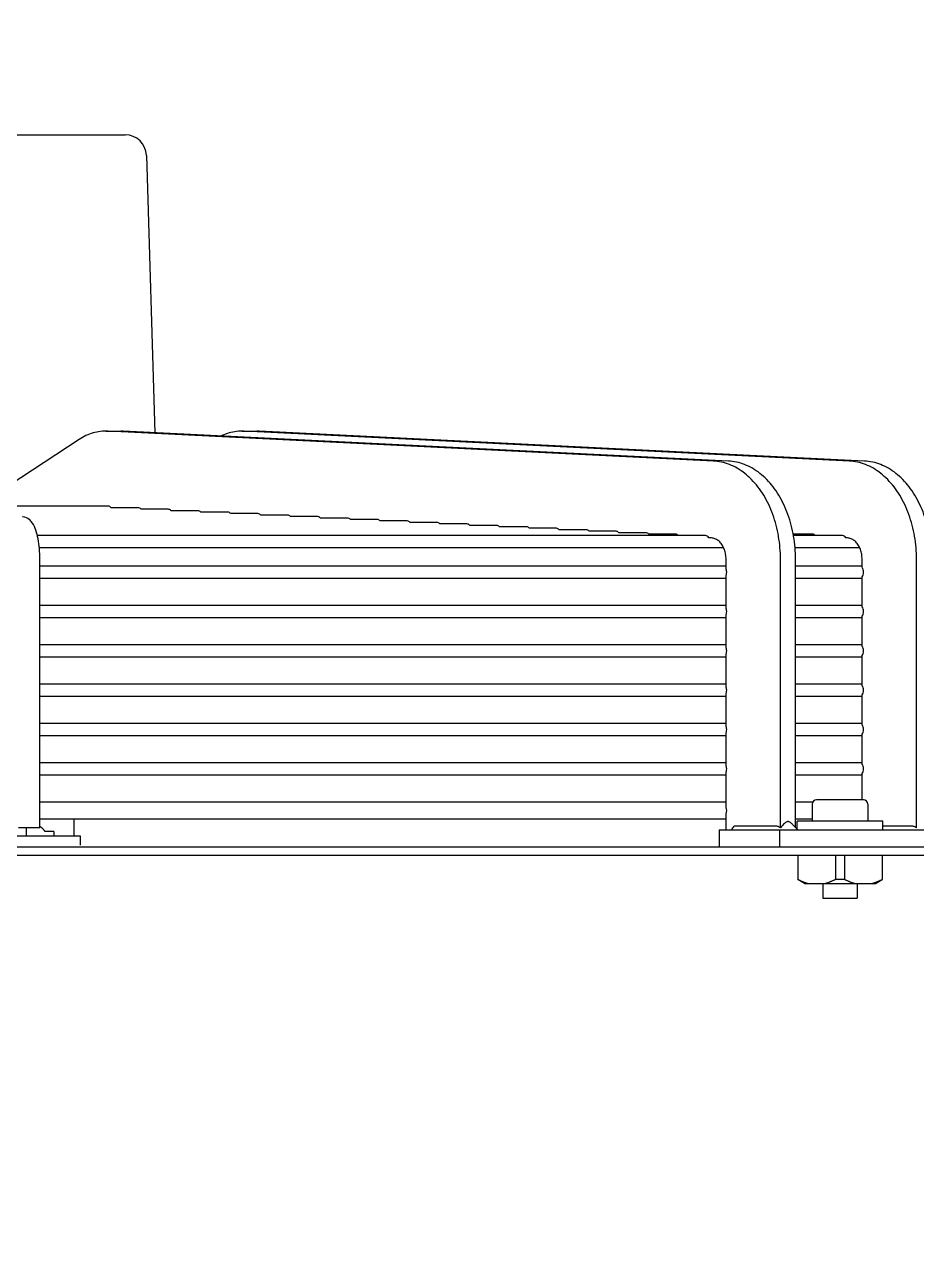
# Model space of a CAD drawing. Header units: millimetres. Extents: x 17046 to 32328, y 18593 to 29476.
# Drawn here: x 17171.45 to 17179.66, y 18980.43 to 18991.71 of the extents above; entities that cross this region are included whole.
import ezdxf

# ---------------------------------------------------------------- set-up
doc = ezdxf.new("R2010")
doc.units = ezdxf.units.MM
doc.header["$LTSCALE"] = 5
doc.layers.add('UNIT', color=6, linetype='Continuous')
doc.layers.add('WS-NO-CONTROL', color=3, linetype='Continuous')
doc.styles.add('SUBMITTAL', font='romans.shx', dxfattribs={"width": 0.75})
doc.dimstyles.new('SUBMITTAL', dxfattribs={"dimtxt": 0.09375, "dimasz": 0.09375, "dimexe": 0.03125, "dimexo": 0.0625, "dimgap": 0.0625, "dimtad": 0, "dimdec": 4, "dimzin": 4, "dimdsep": 46, "dimlunit": 4, "dimtxsty": 'SUBMITTAL', "dimcen": 0.09375, "dimclre": 6, "dimadec": 0, "dimazin": 0, "dimtfac": 1, "dimtdec": 0, "dimtofl": 0, "dimtmove": 0, "dimatfit": 3, "dimfxl": 0, "dimfrac": 2, "dimtolj": 1, "dimtzin": 4, "dimarcsym": 0})

msp = doc.modelspace()

# ---------------------------------------------------------------- linework, layer by layer
at = {"layer": 'UNIT'}
for p, q in [((17162.2943, 18990.6942), (17172.3736, 18990.6942)), ((17172.5704, 18990.5034), (17172.6483, 18987.9508)), ((17171.949, 18987.8889), (17171.0121, 18987.2749)), ((17172.1951, 18987.9657), (17172.3343, 18987.9657)), ((17177.7903, 18987.6907), (17172.2155, 18987.9653)), ((17177.9295, 18987.6907), (17172.3547, 18987.9653)), ((17173.4479, 18987.9657), (17173.5871, 18987.9657)), ((17179.043, 18987.6907), (17173.4682, 18987.9653)), ((17179.1822, 18987.6907), (17173.6074, 18987.9653)), ((17172.2182, 18987.2749), (17170.7126, 18987.2749)), ((17172.4942, 18987.2601), (17172.245, 18987.2601)), ((17172.77, 18987.2466), (17172.5199, 18987.2466)), ((17173.0456, 18987.2331), (17172.7957, 18987.2331)), ((17173.321, 18987.2196), (17173.0713, 18987.2196)), ((17173.5964, 18987.2061), (17173.3467, 18987.2061)), ((17173.8717, 18987.1926), (17173.6221, 18987.1926)), ((17174.1468, 18987.1792), (17173.8973, 18987.1792)), ((17174.4219, 18987.1657), (17174.1725, 18987.1657)), ((17174.6969, 18987.1522), (17174.4475, 18987.1522)), ((17174.9718, 18987.1387), (17174.7225, 18987.1387)), ((17175.2466, 18987.1252), (17174.9974, 18987.1252)), ((17175.5214, 18987.1117), (17175.2723, 18987.1117)), ((17177.7183, 18987.0037), (17171.566, 18987.0037)), ((17175.7962, 18987.0982), (17175.5471, 18987.0982)), ((17176.0709, 18987.0847), (17175.8218, 18987.0847)), ((17176.3455, 18987.0712), (17176.0965, 18987.0712)), ((17176.6202, 18987.0577), (17176.3712, 18987.0577)), ((17176.8947, 18987.0442), (17176.6458, 18987.0442)), ((17177.1693, 18987.0307), (17176.9204, 18987.0307)), ((17177.4438, 18987.0172), (17177.1949, 18987.0172)), ((17178.7046, 18987.0172), (17178.5263, 18987.0172)), ((17178.9789, 18987.0037), (17178.5288, 18987.0037)), ((17171.583, 18986.8935), (17177.8846, 18986.8935)), ((17177.7728, 18986.9824), (17177.7484, 18986.9836)), ((17178.5431, 18986.8935), (17179.1373, 18986.8935)), ((17179.0256, 18986.9824), (17179.0093, 18986.9832)), ((17171.5878, 18984.3163), (17171.5878, 18986.7856)), ((17177.9073, 18986.6965), (17177.9073, 18986.7856)), ((17178.4084, 18984.3128), (17178.4084, 18986.7856)), ((17178.5476, 18984.3163), (17178.5476, 18986.7856)), ((17179.1601, 18986.7089), (17179.1601, 18986.7856)), ((17179.6612, 18984.3128), (17179.6612, 18986.7856)), ((17177.9073, 18986.7218), (17171.5878, 18986.7218)), ((17171.865, 18986.7232), (17171.865, 18986.7218)), ((17172.6147, 18986.7232), (17172.6126, 18986.7218)), ((17172.7539, 18986.7232), (17172.7518, 18986.7218)), ((17173.8333, 18986.7232), (17173.8304, 18986.7218)), ((17179.1601, 18986.7218), (17178.5476, 18986.7218)), ((17171.5878, 18986.6115), (17177.9073, 18986.6115)), ((17177.9073, 18986.3343), (17177.9073, 18986.6368)), ((17178.5476, 18986.6115), (17179.1601, 18986.6115)), ((17179.1601, 18986.3467), (17179.1601, 18986.6244)), ((17177.9073, 18986.3596), (17171.5878, 18986.3596)), ((17179.1601, 18986.3596), (17178.5476, 18986.3596)), ((17171.5878, 18986.2493), (17177.9073, 18986.2493)), ((17177.9073, 18985.9721), (17177.9073, 18986.2746)), ((17178.5476, 18986.2493), (17179.1601, 18986.2493)), ((17179.1601, 18985.9845), (17179.1601, 18986.2622)), ((17177.9073, 18985.9974), (17171.5878, 18985.9974)), ((17179.1601, 18985.9974), (17178.5476, 18985.9974)), ((17171.5878, 18985.8871), (17177.9073, 18985.8871)), ((17177.9073, 18985.6099), (17177.9073, 18985.9124)), ((17178.5476, 18985.8871), (17179.1601, 18985.8871)), ((17179.1601, 18985.6223), (17179.1601, 18985.9)), ((17177.9073, 18985.6352), (17171.5878, 18985.6352)), ((17179.1601, 18985.6352), (17178.5476, 18985.6352)), ((17171.5878, 18985.5249), (17177.9073, 18985.5249)), ((17177.9073, 18985.2476), (17177.9073, 18985.5502)), ((17178.5476, 18985.5249), (17179.1601, 18985.5249)), ((17179.1601, 18985.2601), (17179.1601, 18985.5378)), ((17177.9073, 18985.2729), (17171.5878, 18985.2729)), ((17177.9073, 18984.8854), (17177.9073, 18985.188)), ((17179.1601, 18985.2729), (17178.5476, 18985.2729)), ((17171.5878, 18985.1627), (17177.9073, 18985.1627)), ((17178.5476, 18985.1627), (17179.1601, 18985.1627)), ((17179.1601, 18984.8978), (17179.1601, 18985.1756)), ((17177.9073, 18984.9107), (17171.5878, 18984.9107)), ((17179.1601, 18984.9107), (17178.5476, 18984.9107)), ((17171.5878, 18984.8005), (17177.9073, 18984.8005)), ((17177.9073, 18984.5074), (17177.9073, 18984.8258)), ((17178.5476, 18984.8005), (17179.1601, 18984.8005)), ((17179.1601, 18984.5722), (17179.1601, 18984.8134)), ((17177.9073, 18984.5485), (17171.5878, 18984.5485)), ((17178.7041, 18984.5485), (17178.5476, 18984.5485)), ((17178.7008, 18984.5328), (17178.7008, 18984.3753)), ((17179.1732, 18984.5722), (17178.7402, 18984.5722)), ((17179.2126, 18984.5328), (17179.2126, 18984.3753)), ((17171.5878, 18984.395), (17177.9073, 18984.395)), ((17171.9043, 18984.2395), (17171.9043, 18984.395)), ((17177.9073, 18984.2966), (17177.9073, 18984.4362)), ((17178.5476, 18984.395), (17178.7008, 18984.395)), ((17171.3909, 18984.3163), (17171.5878, 18984.3163)), ((17171.465, 18984.2395), (17171.465, 18984.3163)), ((17177.8431, 18984.2966), (17180.0702, 18984.2966)), ((17177.8431, 18984.2966), (17177.8431, 18984.1391)), ((17178.3667, 18984.3294), (17177.9823, 18984.3294)), ((17178.3999, 18984.2966), (17178.3999, 18984.1391)), ((17179.3504, 18984.3753), (17178.563, 18984.3753)), ((17178.563, 18984.301), (17178.563, 18984.3753)), ((17179.3504, 18984.2966), (17179.3504, 18984.3753)), ((17179.6194, 18984.3294), (17179.3504, 18984.3294)), ((17162.708, 18984.2395), (17171.96, 18984.2395)), ((17171.7163, 18984.2789), (17171.6376, 18984.2789)), ((17171.7163, 18984.2789), (17171.7163, 18984.2395)), ((17171.96, 18984.2395), (17171.96, 18984.1529)), ((17150.4639, 18984.1391), (17184.2041, 18984.1391)), ((17184.2041, 18984.0604), (17150.4639, 18984.0604)), ((17178.567, 18984.0604), (17178.567, 18983.8382)), ((17178.9149, 18984.0604), (17178.9149, 18983.8382)), ((17178.9985, 18984.0604), (17178.9985, 18983.8382)), ((17179.3464, 18984.0604), (17179.3464, 18983.8382)), ((17178.6299, 18983.8005), (17178.567, 18983.8369)), ((17179.2835, 18983.8005), (17179.3464, 18983.8369)), ((17178.6299, 18983.8005), (17179.2835, 18983.8005)), ((17178.7992, 18983.8005), (17178.7992, 18983.6666)), ((17179.1142, 18983.8005), (17179.1142, 18983.6666)), ((17178.7992, 18983.6666), (17179.1142, 18983.6666))]:
    msp.add_line(p, q, dxfattribs=at)
for centre, radius, start, end in [((17172.3736, 18990.4974), 0.1969, 1.74849, 90), ((17172.7206, 18986.73), 0.0787, 353.99009, 355.0051), ((17173.508, 18986.73), 0.0787, 184.9949, 186.00991), ((17178.7402, 18984.5328), 0.0394, 90, 180), ((17179.1732, 18984.5328), 0.0394, 0, 90), ((17171.4505, 18984.1437), 0.2307, 35.84734, 53.50274)]:
    msp.add_arc(centre, radius, start, end, dxfattribs=at)
for centre, major_axis, ratio, start_param, end_param in [((17172.2182, 18987.2198), (0, -0.0551), 0.71258, 2.3922752, 3.1416779), ((17172.4942, 18987.205), (0, -0.0551), 0.712077, 2.4267654, 3.1416684), ((17172.7699, 18987.1915), (0, -0.0551), 0.7116416, 2.4267545, 3.1416584), ((17173.0456, 18987.178), (0, -0.0551), 0.7112612, 2.4267455, 3.1416501), ((17173.321, 18987.1645), (0, -0.0551), 0.7109269, 2.4267379, 3.1416431), ((17173.5964, 18987.151), (0, -0.0551), 0.7106314, 2.4267316, 3.1416373), ((17173.8717, 18987.1375), (0, -0.0551), 0.710369, 2.4267261, 3.1416323), ((17174.1468, 18987.124), (0, -0.0551), 0.7101349, 2.4267215, 3.141628), ((17174.4219, 18987.1105), (0, -0.0551), 0.7099252, 2.4267175, 3.1416243), ((17174.6969, 18987.097), (0, -0.0551), 0.7097366, 2.426714, 3.1416211), ((17174.9718, 18987.0835), (0, -0.0551), 0.7095663, 2.426711, 3.1416184), ((17175.2466, 18987.07), (0, -0.0551), 0.7094121, 2.4267084, 3.1416159), ((17175.5214, 18987.0566), (0, -0.0551), 0.7092719, 2.4267061, 3.1416138), ((17175.7962, 18987.0431), (0, -0.0551), 0.7091442, 2.426704, 3.1416119), ((17176.0709, 18987.0296), (0, -0.0551), 0.7090275, 2.4267022, 3.1416103), ((17176.3455, 18987.0161), (0, -0.0551), 0.7089205, 2.4267006, 3.1416088), ((17176.6202, 18987.0026), (0, -0.0551), 0.7088222, 2.4266992, 3.1416075), ((17176.8947, 18986.9891), (0, -0.0551), 0.7087318, 2.4266979, 3.1416063), ((17177.1693, 18986.9756), (0, -0.0551), 0.7086482, 2.4266968, 3.1416053), ((17177.4438, 18986.9621), (0, -0.0551), 0.708571, 2.4266957, 3.1416043), ((17177.7183, 18986.9486), (0, -0.0551), 0.7084995, 2.259884, 3.1416035), ((17178.7046, 18986.9621), (0, -0.0551), 0.7080429, 2.4266911, 3.1416001), ((17178.9789, 18986.9486), (0, -0.0551), 0.7079972, 2.2505647, 3.1415995), ((17173.7396, 18986.7872), (-0.0428, 0.0886), 0.2345697, 2.2595874, 2.2822309), ((17179.135, 18986.6666), (0, -0.0551), 0.7079678, 1.5708033, 2.4433758), ((17179.135, 18986.6666), (0, -0.0551), 0.7079678, 0.6982169, 1.5707894), ((17179.135, 18986.3044), (0, -0.0551), 0.7079678, 1.5708033, 2.4433758), ((17179.135, 18986.3044), (0, -0.0551), 0.7079678, 0.6982169, 1.5707894), ((17179.135, 18985.9422), (0, -0.0551), 0.7079678, 1.5708033, 2.4433758), ((17179.135, 18985.9422), (0, -0.0551), 0.7079678, 0.6982169, 1.5707894), ((17179.135, 18985.58), (0, -0.0551), 0.7079678, 1.5708033, 2.4433758), ((17179.135, 18985.58), (0, -0.0551), 0.7079678, 0.6982169, 1.5707894), ((17179.135, 18985.2178), (0, -0.0551), 0.7079678, 1.5708033, 2.4433758), ((17179.135, 18985.2178), (0, -0.0551), 0.7079678, 0.6982169, 1.5707894), ((17179.135, 18984.8556), (0, -0.0551), 0.7079678, 1.5708033, 2.4433758), ((17179.135, 18984.8556), (0, -0.0551), 0.7079678, 0.6982169, 1.5707894), ((17176.9863, 18985.7052), (0, -1.969), 0.7071068, 0.7736158, 0.7971806)]:
    msp.add_ellipse(centre, major_axis=major_axis, ratio=ratio, start_param=start_param, end_param=end_param, dxfattribs=at)
for points, knots in [([(17172.2155, 18987.9652), (17172.1926, 18987.9663), (17172.1696, 18987.9656), (17172.1467, 18987.9629), (17172.1239, 18987.9602), (17172.1013, 18987.9557), (17172.0789, 18987.9493), (17172.0565, 18987.9428), (17172.0344, 18987.9346), (17172.0126, 18987.9245), (17171.9909, 18987.9144), (17171.9696, 18987.9025), (17171.9489, 18987.889)], [0, 0, 0, 0, 0.2503763, 0.2503763, 0.2503763, 0.5005641, 0.5005641, 0.5005641, 0.7507518, 0.7507518, 0.7507518, 1, 1, 1, 1]), ([(17173.4682, 18987.9652), (17173.4454, 18987.9663), (17173.4223, 18987.9656), (17173.3995, 18987.9629), (17173.3767, 18987.9602), (17173.354, 18987.9557), (17173.3316, 18987.9493), (17173.3092, 18987.9428), (17173.2871, 18987.9346), (17173.2654, 18987.9245), (17173.2628, 18987.9233), (17173.2602, 18987.9221), (17173.2577, 18987.9208)], [0, 0, 0, 0, 0.25037629, 0.25037629, 0.25037629, 0.50056405, 0.50056405, 0.50056405, 0.75075182, 0.75075182, 0.75075182, 0.78029111, 0.78029111, 0.78029111, 0.78029111]), ([(17178.4084, 18986.7856), (17178.4084, 18986.8212), (17178.4069, 18986.8571), (17178.404, 18986.8925), (17178.401, 18986.9279), (17178.3966, 18986.9629), (17178.3907, 18986.9976), (17178.3847, 18987.0322), (17178.3773, 18987.0666), (17178.3686, 18987.1001), (17178.3598, 18987.1335), (17178.3497, 18987.166), (17178.3382, 18987.1978), (17178.3268, 18987.2295), (17178.3139, 18987.2605), (17178.2998, 18987.2901), (17178.2858, 18987.3198), (17178.2706, 18987.348), (17178.2542, 18987.3751), (17178.2377, 18987.4022), (17178.2201, 18987.428), (17178.2015, 18987.4522), (17178.1829, 18987.4763), (17178.1635, 18987.4988), (17178.143, 18987.5196), (17178.1226, 18987.5405), (17178.1012, 18987.5598), (17178.0791, 18987.5771), (17178.0571, 18987.5944), (17178.0344, 18987.6098), (17178.0111, 18987.6234), (17177.9878, 18987.6369), (17177.9637, 18987.6485), (17177.9394, 18987.6581), (17177.9151, 18987.6676), (17177.8906, 18987.6751), (17177.8657, 18987.6805), (17177.8407, 18987.686), (17177.8154, 18987.6894), (17177.7903, 18987.6906)], [0, 0, 0, 0, 0.076921, 0.076921, 0.076921, 0.1538421, 0.1538421, 0.1538421, 0.2307631, 0.2307631, 0.2307631, 0.3076842, 0.3076842, 0.3076842, 0.3846052, 0.3846052, 0.3846052, 0.4615263, 0.4615263, 0.4615263, 0.5384473, 0.5384473, 0.5384473, 0.6153684, 0.6153684, 0.6153684, 0.6922894, 0.6922894, 0.6922894, 0.7692105, 0.7692105, 0.7692105, 0.8461315, 0.8461315, 0.8461315, 0.9230526, 0.9230526, 0.9230526, 1, 1, 1, 1]), ([(17178.5476, 18986.7856), (17178.5476, 18986.8212), (17178.5461, 18986.8571), (17178.5432, 18986.8925), (17178.5402, 18986.9279), (17178.5358, 18986.9629), (17178.5299, 18986.9976), (17178.5239, 18987.0322), (17178.5165, 18987.0666), (17178.5078, 18987.1001), (17178.499, 18987.1335), (17178.4889, 18987.166), (17178.4774, 18987.1978), (17178.4659, 18987.2295), (17178.4531, 18987.2605), (17178.439, 18987.2901), (17178.425, 18987.3198), (17178.4098, 18987.348), (17178.3933, 18987.3751), (17178.3769, 18987.4022), (17178.3593, 18987.428), (17178.3407, 18987.4522), (17178.3221, 18987.4763), (17178.3027, 18987.4988), (17178.2822, 18987.5196), (17178.2618, 18987.5405), (17178.2403, 18987.5598), (17178.2183, 18987.5771), (17178.1963, 18987.5944), (17178.1736, 18987.6098), (17178.1503, 18987.6234), (17178.127, 18987.6369), (17178.1029, 18987.6485), (17178.0786, 18987.6581), (17178.0543, 18987.6676), (17178.0298, 18987.6751), (17178.0049, 18987.6805), (17177.9799, 18987.686), (17177.9546, 18987.6894), (17177.9295, 18987.6906)], [0, 0, 0, 0, 0.076921, 0.076921, 0.076921, 0.1538421, 0.1538421, 0.1538421, 0.2307631, 0.2307631, 0.2307631, 0.3076842, 0.3076842, 0.3076842, 0.3846052, 0.3846052, 0.3846052, 0.4615263, 0.4615263, 0.4615263, 0.5384473, 0.5384473, 0.5384473, 0.6153684, 0.6153684, 0.6153684, 0.6922894, 0.6922894, 0.6922894, 0.7692105, 0.7692105, 0.7692105, 0.8461315, 0.8461315, 0.8461315, 0.9230526, 0.9230526, 0.9230526, 1, 1, 1, 1]), ([(17179.6612, 18986.7856), (17179.6612, 18986.8212), (17179.6597, 18986.8571), (17179.6567, 18986.8925), (17179.6537, 18986.9279), (17179.6493, 18986.9629), (17179.6434, 18986.9976), (17179.6375, 18987.0322), (17179.6301, 18987.0666), (17179.6213, 18987.1001), (17179.6126, 18987.1335), (17179.6025, 18987.166), (17179.591, 18987.1978), (17179.5795, 18987.2295), (17179.5666, 18987.2605), (17179.5526, 18987.2901), (17179.5385, 18987.3198), (17179.5233, 18987.348), (17179.5069, 18987.3751), (17179.4905, 18987.4022), (17179.4728, 18987.428), (17179.4543, 18987.4522), (17179.4357, 18987.4763), (17179.4162, 18987.4988), (17179.3958, 18987.5196), (17179.3753, 18987.5405), (17179.3539, 18987.5598), (17179.3319, 18987.5771), (17179.3098, 18987.5944), (17179.2872, 18987.6098), (17179.2638, 18987.6234), (17179.2405, 18987.6369), (17179.2165, 18987.6485), (17179.1922, 18987.6581), (17179.1679, 18987.6676), (17179.1434, 18987.6751), (17179.1184, 18987.6805), (17179.0935, 18987.686), (17179.0682, 18987.6894), (17179.043, 18987.6906)], [0, 0, 0, 0, 0.076921, 0.076921, 0.076921, 0.1538421, 0.1538421, 0.1538421, 0.2307631, 0.2307631, 0.2307631, 0.3076842, 0.3076842, 0.3076842, 0.3846052, 0.3846052, 0.3846052, 0.4615263, 0.4615263, 0.4615263, 0.5384473, 0.5384473, 0.5384473, 0.6153684, 0.6153684, 0.6153684, 0.6922894, 0.6922894, 0.6922894, 0.7692105, 0.7692105, 0.7692105, 0.8461315, 0.8461315, 0.8461315, 0.9230526, 0.9230526, 0.9230526, 1, 1, 1, 1]), ([(17179.8004, 18986.7856), (17179.8004, 18986.8212), (17179.7989, 18986.8571), (17179.7959, 18986.8925), (17179.7929, 18986.9279), (17179.7885, 18986.9629), (17179.7826, 18986.9976), (17179.7767, 18987.0322), (17179.7693, 18987.0666), (17179.7605, 18987.1001), (17179.7518, 18987.1335), (17179.7417, 18987.166), (17179.7302, 18987.1978), (17179.7187, 18987.2295), (17179.7058, 18987.2605), (17179.6918, 18987.2901), (17179.6777, 18987.3198), (17179.6625, 18987.348), (17179.6461, 18987.3751), (17179.6297, 18987.4022), (17179.612, 18987.428), (17179.5934, 18987.4522), (17179.5749, 18987.4763), (17179.5554, 18987.4988), (17179.535, 18987.5196), (17179.5145, 18987.5405), (17179.4931, 18987.5598), (17179.4711, 18987.5771), (17179.449, 18987.5944), (17179.4264, 18987.6098), (17179.403, 18987.6234), (17179.3797, 18987.6369), (17179.3557, 18987.6485), (17179.3314, 18987.6581), (17179.3071, 18987.6676), (17179.2826, 18987.6751), (17179.2576, 18987.6805), (17179.2327, 18987.686), (17179.2074, 18987.6894), (17179.1822, 18987.6906)], [0, 0, 0, 0, 0.076921, 0.076921, 0.076921, 0.1538421, 0.1538421, 0.1538421, 0.2307631, 0.2307631, 0.2307631, 0.3076842, 0.3076842, 0.3076842, 0.3846052, 0.3846052, 0.3846052, 0.4615263, 0.4615263, 0.4615263, 0.5384473, 0.5384473, 0.5384473, 0.6153684, 0.6153684, 0.6153684, 0.6922894, 0.6922894, 0.6922894, 0.7692105, 0.7692105, 0.7692105, 0.8461315, 0.8461315, 0.8461315, 0.9230526, 0.9230526, 0.9230526, 1, 1, 1, 1]), ([(17171.5878, 18986.7856), (17171.5878, 18986.8185), (17171.5865, 18986.8513), (17171.5813, 18986.9146), (17171.5774, 18986.9451), (17171.567, 18987.0019), (17171.5606, 18987.0283), (17171.544, 18987.0769), (17171.5345, 18987.0993), (17171.5107, 18987.132), (17171.5016, 18987.1425), (17171.4755, 18987.1629), (17171.4573, 18987.173), (17171.4331, 18987.1776), (17171.431, 18987.178), (17171.4288, 18987.1783)], [1.5707963, 1.5707963, 1.5707963, 1.5707963, 1.8779743, 1.8779743, 2.1851522, 2.1851522, 2.4923302, 2.4923302, 2.7995081, 2.7995081, 2.9409737, 2.9409737, 3.0918576, 3.0918576, 3.1066861, 3.1066861, 3.1066861, 3.1066861]), ([(17177.9073, 18986.7856), (17177.9073, 18986.7934), (17177.907, 18986.8011), (17177.9064, 18986.8088), (17177.9057, 18986.8165), (17177.9048, 18986.8242), (17177.9035, 18986.8317), (17177.9022, 18986.8392), (17177.9006, 18986.8466), (17177.8987, 18986.8539), (17177.8968, 18986.8612), (17177.8946, 18986.8683), (17177.8921, 18986.8752), (17177.8896, 18986.8821), (17177.8868, 18986.8888), (17177.8838, 18986.8952), (17177.8807, 18986.9016), (17177.8774, 18986.9078), (17177.8738, 18986.9137), (17177.8702, 18986.9196), (17177.8664, 18986.9252), (17177.8624, 18986.9304), (17177.8583, 18986.9357), (17177.8541, 18986.9406), (17177.8496, 18986.9452), (17177.8452, 18986.9497), (17177.8405, 18986.9539), (17177.8358, 18986.9576), (17177.831, 18986.9614), (17177.826, 18986.9648), (17177.8209, 18986.9677), (17177.8158, 18986.9707), (17177.8106, 18986.9732), (17177.8053, 18986.9753), (17177.8001, 18986.9773), (17177.7947, 18986.979), (17177.7892, 18986.9802), (17177.7838, 18986.9814), (17177.7784, 18986.9821), (17177.7728, 18986.9824)], [0, 0, 0, 0, 0.076921, 0.076921, 0.076921, 0.153842, 0.153842, 0.153842, 0.230763, 0.230763, 0.230763, 0.307684, 0.307684, 0.307684, 0.384605, 0.384605, 0.384605, 0.461526, 0.461526, 0.461526, 0.538447, 0.538447, 0.538447, 0.615368, 0.615368, 0.615368, 0.692289, 0.692289, 0.692289, 0.7692101, 0.7692101, 0.7692101, 0.8461311, 0.8461311, 0.8461311, 0.9230521, 0.9230521, 0.9230521, 1, 1, 1, 1]), ([(17179.1601, 18986.7856), (17179.1601, 18986.7934), (17179.1598, 18986.8011), (17179.1591, 18986.8088), (17179.1585, 18986.8165), (17179.1575, 18986.8242), (17179.1562, 18986.8317), (17179.1549, 18986.8392), (17179.1533, 18986.8466), (17179.1514, 18986.8539), (17179.1495, 18986.8612), (17179.1473, 18986.8683), (17179.1448, 18986.8752), (17179.1423, 18986.8821), (17179.1396, 18986.8888), (17179.1365, 18986.8952), (17179.1335, 18986.9016), (17179.1301, 18986.9078), (17179.1265, 18986.9137), (17179.123, 18986.9196), (17179.1192, 18986.9252), (17179.1151, 18986.9304), (17179.1111, 18986.9357), (17179.1068, 18986.9406), (17179.1024, 18986.9452), (17179.0979, 18986.9497), (17179.0933, 18986.9539), (17179.0885, 18986.9576), (17179.0837, 18986.9614), (17179.0787, 18986.9648), (17179.0737, 18986.9677), (17179.0686, 18986.9707), (17179.0634, 18986.9732), (17179.0581, 18986.9753), (17179.0528, 18986.9773), (17179.0474, 18986.979), (17179.042, 18986.9802), (17179.0366, 18986.9814), (17179.0311, 18986.9821), (17179.0256, 18986.9824)], [0, 0, 0, 0, 0.076921, 0.076921, 0.076921, 0.153842, 0.153842, 0.153842, 0.230763, 0.230763, 0.230763, 0.307684, 0.307684, 0.307684, 0.384605, 0.384605, 0.384605, 0.461526, 0.461526, 0.461526, 0.538447, 0.538447, 0.538447, 0.615368, 0.615368, 0.615368, 0.692289, 0.692289, 0.692289, 0.7692101, 0.7692101, 0.7692101, 0.8461311, 0.8461311, 0.8461311, 0.9230521, 0.9230521, 0.9230521, 1, 1, 1, 1]), ([(17177.9136, 18986.6666), (17177.9136, 18986.6734), (17177.9124, 18986.6814), (17177.9097, 18986.6906), (17177.9086, 18986.6936), (17177.9073, 18986.6965)], [-0.830133896, -0.830133896, -0.830133896, -0.830133896, -0.778331745, -0.778331745, -0.754611842, -0.754611842, -0.754611842, -0.754611842]), ([(17177.9073, 18986.6368), (17177.9086, 18986.6397), (17177.9097, 18986.6427), (17177.9124, 18986.6519), (17177.9136, 18986.6599), (17177.9136, 18986.6666)], [-0.075522054, -0.075522054, -0.075522054, -0.075522054, -0.051802151, -0.051802151, 0, 0, 0, 0]), ([(17177.9136, 18986.3044), (17177.9136, 18986.3112), (17177.9124, 18986.3192), (17177.9097, 18986.3284), (17177.9086, 18986.3314), (17177.9073, 18986.3343)], [-0.830133896, -0.830133896, -0.830133896, -0.830133896, -0.778331745, -0.778331745, -0.754611842, -0.754611842, -0.754611842, -0.754611842]), ([(17177.9073, 18986.2746), (17177.9086, 18986.2775), (17177.9097, 18986.2805), (17177.9124, 18986.2896), (17177.9136, 18986.2976), (17177.9136, 18986.3044)], [-0.075522054, -0.075522054, -0.075522054, -0.075522054, -0.051802151, -0.051802151, 0, 0, 0, 0]), ([(17177.9136, 18985.9422), (17177.9136, 18985.949), (17177.9124, 18985.957), (17177.9097, 18985.9662), (17177.9086, 18985.9692), (17177.9073, 18985.9721)], [0, 0, 0, 0, 0.051802151, 0.051802151, 0.075522054, 0.075522054, 0.075522054, 0.075522054]), ([(17177.9073, 18985.9124), (17177.9086, 18985.9153), (17177.9097, 18985.9183), (17177.9124, 18985.9274), (17177.9136, 18985.9354), (17177.9136, 18985.9422)], [0.754611842, 0.754611842, 0.754611842, 0.754611842, 0.778331745, 0.778331745, 0.830133896, 0.830133896, 0.830133896, 0.830133896]), ([(17177.9136, 18985.58), (17177.9136, 18985.5868), (17177.9124, 18985.5948), (17177.9097, 18985.604), (17177.9086, 18985.607), (17177.9073, 18985.6099)], [0, 0, 0, 0, 0.051802151, 0.051802151, 0.075522054, 0.075522054, 0.075522054, 0.075522054]), ([(17177.9073, 18985.5502), (17177.9086, 18985.5531), (17177.9097, 18985.5561), (17177.9124, 18985.5652), (17177.9136, 18985.5732), (17177.9136, 18985.58)], [0.754611843, 0.754611843, 0.754611843, 0.754611843, 0.778331746, 0.778331746, 0.830133897, 0.830133897, 0.830133897, 0.830133897]), ([(17177.9136, 18985.2178), (17177.9136, 18985.2246), (17177.9124, 18985.2326), (17177.9097, 18985.2418), (17177.9086, 18985.2448), (17177.9073, 18985.2476)], [0, 0, 0, 0, 0.051802151, 0.051802151, 0.075522054, 0.075522054, 0.075522054, 0.075522054]), ([(17177.9073, 18985.188), (17177.9086, 18985.1909), (17177.9097, 18985.1939), (17177.9124, 18985.203), (17177.9136, 18985.211), (17177.9136, 18985.2178)], [0.754610412, 0.754610412, 0.754610412, 0.754610412, 0.77830675, 0.77830675, 0.830133897, 0.830133897, 0.830133897, 0.830133897]), ([(17177.9136, 18984.8556), (17177.9136, 18984.8624), (17177.9124, 18984.8704), (17177.9097, 18984.8796), (17177.9086, 18984.8826), (17177.9073, 18984.8854)], [0, 0, 0, 0, 0.051802151, 0.051802151, 0.075522054, 0.075522054, 0.075522054, 0.075522054]), ([(17177.9073, 18984.8258), (17177.9086, 18984.8287), (17177.9097, 18984.8317), (17177.9124, 18984.8408), (17177.9136, 18984.8488), (17177.9136, 18984.8556)], [-0.075522054, -0.075522054, -0.075522054, -0.075522054, -0.051802151, -0.051802151, 0, 0, 0, 0]), ([(17177.9136, 18984.4718), (17177.9136, 18984.4812), (17177.912, 18984.4924), (17177.9088, 18984.5032), (17177.9081, 18984.5053), (17177.9073, 18984.5074)], [-1.156260963, -1.156260963, -1.156260963, -1.156260963, -1.084108004, -1.084108004, -1.067161101, -1.067161101, -1.067161101, -1.067161101]), ([(17177.9073, 18984.4362), (17177.9081, 18984.4382), (17177.9088, 18984.4404), (17177.912, 18984.4512), (17177.9136, 18984.4623), (17177.9136, 18984.4718)], [1.067161101, 1.067161101, 1.067161101, 1.067161101, 1.084108004, 1.084108004, 1.156260963, 1.156260963, 1.156260963, 1.156260963]), ([(17178.4084, 18984.3128), (17178.4015, 18984.3179), (17178.3941, 18984.3224), (17178.3831, 18984.3267), (17178.3796, 18984.3278), (17178.3744, 18984.3288), (17178.3727, 18984.329), (17178.3696, 18984.3293), (17178.3682, 18984.3294), (17178.3667, 18984.3294)], [-0.15736197, -0.15736197, -0.15736197, -0.15736197, -0.07242537, -0.07242537, -0.03362782, -0.03362782, -0.01579049, -0.01579049, 0, 0, 0, 0]), ([(17178.5198, 18984.3448), (17178.5166, 18984.3482), (17178.5135, 18984.3512), (17178.5046, 18984.3594), (17178.4989, 18984.3638), (17178.4905, 18984.3682), (17178.4876, 18984.3694), (17178.4825, 18984.3706), (17178.4803, 18984.3709), (17178.4758, 18984.3709), (17178.4736, 18984.3706), (17178.4685, 18984.3694), (17178.4656, 18984.3682), (17178.4572, 18984.3638), (17178.4515, 18984.3594), (17178.435, 18984.3443), (17178.423, 18984.3305), (17178.4084, 18984.3128)], [-0.70512845, -0.70512845, -0.70512845, -0.70512845, -0.64697279, -0.64697279, -0.53019487, -0.53019487, -0.47055032, -0.47055032, -0.42676959, -0.42676959, -0.38298885, -0.38298885, -0.32334424, -0.32334424, -0.20656606, -0.20656606, -0.00000111, -0.00000111, -0.00000111, -0.00000111]), ([(17179.6612, 18984.3128), (17179.6542, 18984.3179), (17179.6469, 18984.3224), (17179.6358, 18984.3267), (17179.6323, 18984.3278), (17179.6271, 18984.3288), (17179.6255, 18984.329), (17179.6224, 18984.3293), (17179.6209, 18984.3294), (17179.6194, 18984.3294)], [-0.15736195, -0.15736195, -0.15736195, -0.15736195, -0.07243039, -0.07243039, -0.03362963, -0.03362963, -0.01579125, -0.01579125, 0, 0, 0, 0]), ([(17178.567, 18983.8382), (17178.567, 18983.8379), (17178.567, 18983.8374), (17178.567, 18983.837), (17178.567, 18983.8369), (17178.567, 18983.8369)], [0, 0, 0, 0, 0.16666667, 0.33333333, 0.5, 0.5, 0.5, 0.5])]:
    msp.add_open_spline(points, degree=3, knots=knots, dxfattribs=at)
for points in [[(17172.3526, 18987.9653), (17172.3465, 18987.9656), (17172.3404, 18987.9657), (17172.3343, 18987.9657)], [(17173.6054, 18987.9653), (17173.5993, 18987.9656), (17173.5932, 18987.9657), (17173.5871, 18987.9657)], [(17178.5198, 18984.3448), (17178.5354, 18984.3285), (17178.5513, 18984.3124), (17178.5675, 18984.2966)], [(17178.6582, 18983.8005), (17178.655, 18983.8015), (17178.6485, 18983.8034), (17178.6388, 18983.8067), (17178.629, 18983.8103), (17178.6191, 18983.8141), (17178.6091, 18983.8182), (17178.5989, 18983.8227), (17178.5886, 18983.8275), (17178.5779, 18983.8326), (17178.5706, 18983.8363), (17178.567, 18983.8382)], [(17178.9149, 18983.8382), (17178.9112, 18983.8362), (17178.9038, 18983.8325), (17178.8931, 18983.8274), (17178.8826, 18983.8226), (17178.8724, 18983.8181), (17178.8624, 18983.814), (17178.8526, 18983.8102), (17178.8429, 18983.8066), (17178.8333, 18983.8034), (17178.8268, 18983.8014), (17178.8237, 18983.8005)], [(17178.9985, 18983.8382), (17178.9938, 18983.8379), (17178.9845, 18983.8374), (17178.9706, 18983.837), (17178.9567, 18983.8368), (17178.9428, 18983.837), (17178.9288, 18983.8374), (17178.9196, 18983.8379), (17178.9149, 18983.8382)], [(17179.0897, 18983.8005), (17179.0865, 18983.8015), (17179.08, 18983.8034), (17179.0703, 18983.8067), (17179.0605, 18983.8103), (17179.0506, 18983.8141), (17179.0406, 18983.8182), (17179.0304, 18983.8227), (17179.0201, 18983.8275), (17179.0094, 18983.8326), (17179.0021, 18983.8363), (17178.9985, 18983.8382)], [(17179.3464, 18983.8382), (17179.3427, 18983.8362), (17179.3353, 18983.8325), (17179.3246, 18983.8274), (17179.3141, 18983.8226), (17179.3039, 18983.8181), (17179.2939, 18983.814), (17179.2841, 18983.8102), (17179.2744, 18983.8066), (17179.2648, 18983.8034), (17179.2584, 18983.8014), (17179.2552, 18983.8005)]]:
    msp.add_open_spline(points, degree=3, dxfattribs=at)

# ---------------------------------------------------------------- leaders
at = {"layer": 'WS-NO-CONTROL', "annotation_type": 0, "has_hookline": 1, "hookline_direction": 0, "text_width": 57.0471}
msp.add_leader([(17137.2236, 18973.0438), (17202.7359, 19014.5105), (17206.8085, 19014.5105)], dimstyle='SUBMITTAL', override={"dimscale": 58.18, "dimasz": 0.07, "dimgap": 0.03, "dimcen": 4.055284, "dimarcsym": 1}, dxfattribs=at)

doc.saveas('drawing.dxf')
